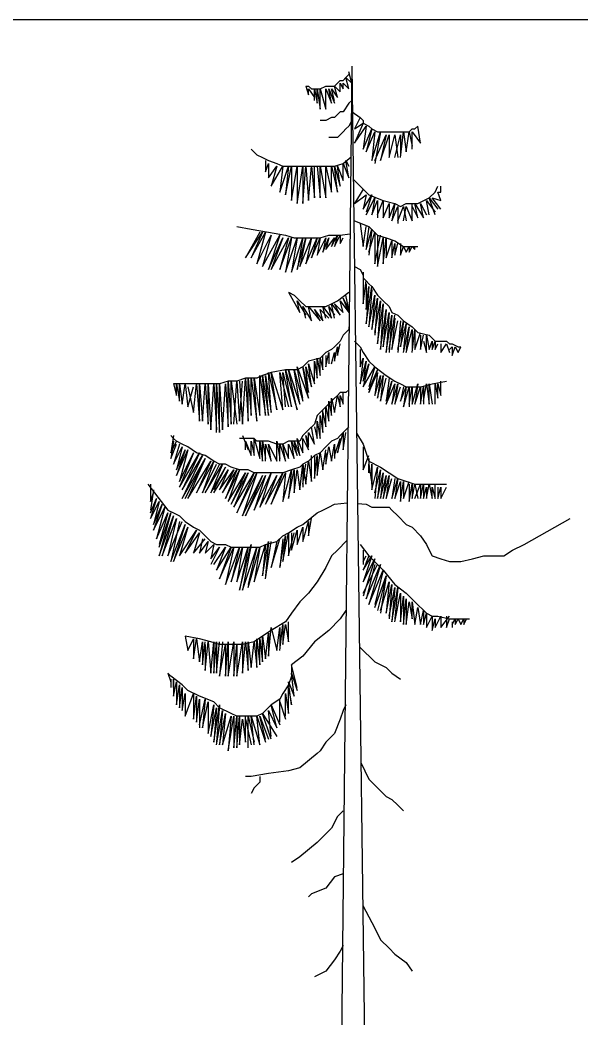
# Model space of a CAD drawing. Header units: millimetres. Extents: x 577 to 2337, y 236 to 943.
# Drawn here: x 821.59 to 825.11, y 705.41 to 711.68 of the extents above; entities that cross this region are included whole.
import ezdxf

# ---------------------------------------------------------------- set-up
doc = ezdxf.new("R2010")
doc.units = ezdxf.units.MM
doc.header["$LTSCALE"] = 0.01
doc.linetypes.add('SOLID_LINE', pattern=[0])
doc.layers.add('06-Furn', color=4, linetype='Continuous')

# ---------------------------------------------------------------- blocks, each defined once
blk = doc.blocks.new('Tree 09')
at = {"layer": '06-Furn', "color": 34, "linetype": 'SOLID_LINE'}
for p, q in [((944.46, 649.188), (944.324, 636.273)), ((944.46, 649.188), (944.631, 636.273)), ((944.358, 649.018), (944.392, 649.052)), ((944.392, 649.052), (944.426, 649.086)), ((943.914, 648.95), (943.948, 648.95)), ((943.948, 648.95), (943.983, 648.916)), ((944.085, 648.916), (944.153, 648.95)), ((944.153, 648.95), (944.187, 648.95)), ((944.187, 648.95), (944.221, 648.95)), ((944.221, 648.95), (944.255, 648.95)), ((944.255, 648.95), (944.29, 648.984)), ((944.29, 648.984), (944.324, 649.018)), ((944.324, 649.018), (944.358, 649.018)), ((943.983, 648.916), (944.017, 648.916)), ((944.017, 648.916), (944.051, 648.916)), ((944.051, 648.916), (944.085, 648.916)), ((944.426, 648.746), (944.358, 648.645)), ((944.46, 648.78), (944.426, 648.746)), ((944.221, 648.577), (944.153, 648.543)), ((944.255, 648.577), (944.221, 648.577)), ((944.29, 648.611), (944.255, 648.577)), ((944.324, 648.645), (944.29, 648.611)), ((944.358, 648.645), (944.324, 648.645)), ((944.467, 648.645), (944.562, 648.577)), ((944.562, 648.577), (944.596, 648.543)), ((944.153, 648.543), (944.119, 648.543)), ((944.426, 648.475), (944.392, 648.441)), ((944.46, 648.543), (944.426, 648.475)), ((944.596, 648.543), (944.596, 648.509)), ((944.596, 648.509), (944.665, 648.475)), ((944.665, 648.475), (944.699, 648.441)), ((945.21, 648.441), (945.244, 648.475)), ((944.221, 648.339), (944.187, 648.339)), ((944.255, 648.339), (944.221, 648.339)), ((944.29, 648.339), (944.255, 648.339)), ((944.324, 648.373), (944.29, 648.339)), ((944.358, 648.407), (944.324, 648.373)), ((944.392, 648.441), (944.358, 648.407)), ((944.699, 648.441), (944.767, 648.407)), ((944.767, 648.407), (944.801, 648.407)), ((944.801, 648.407), (944.869, 648.407)), ((944.869, 648.407), (944.937, 648.407)), ((944.937, 648.407), (945.006, 648.407)), ((945.006, 648.407), (945.04, 648.407)), ((945.04, 648.407), (945.142, 648.407)), ((945.142, 648.407), (945.176, 648.441)), ((945.176, 648.441), (945.21, 648.441)), ((943.266, 648.203), (943.335, 648.135)), ((943.335, 648.135), (943.403, 648.101)), ((943.403, 648.101), (943.471, 648.067)), ((944.358, 648.033), (944.452, 648.111)), ((943.471, 648.067), (943.573, 648.033)), ((943.573, 648.033), (943.642, 647.999)), ((943.642, 647.999), (943.744, 647.999)), ((943.744, 647.999), (943.812, 647.999)), ((943.812, 647.999), (943.88, 647.999)), ((943.88, 647.999), (944.051, 647.999)), ((944.051, 647.999), (944.187, 647.999)), ((944.187, 647.999), (944.255, 647.999)), ((944.255, 647.999), (944.358, 648.033)), ((944.392, 648.067), (944.426, 647.999)), ((944.478, 647.844), (944.665, 647.659)), ((945.449, 647.693), (945.483, 647.761)), ((944.665, 647.659), (944.835, 647.591)), ((945.381, 647.625), (945.449, 647.693)), ((944.835, 647.591), (944.972, 647.557)), ((944.972, 647.557), (945.04, 647.523)), ((945.04, 647.523), (945.108, 647.557)), ((945.108, 647.557), (945.244, 647.557)), ((945.244, 647.557), (945.381, 647.625)), ((943.096, 647.285), (943.266, 647.251)), ((944.494, 647.353), (944.665, 647.285)), ((944.665, 647.285), (944.767, 647.183)), ((943.266, 647.251), (943.471, 647.217)), ((943.471, 647.217), (943.676, 647.183)), ((943.676, 647.183), (943.778, 647.149)), ((944.085, 647.149), (944.187, 647.183)), ((944.187, 647.183), (944.324, 647.183)), ((944.324, 647.183), (944.439, 647.198)), ((944.767, 647.183), (944.869, 647.149)), ((943.778, 647.149), (943.914, 647.149)), ((943.914, 647.149), (944.085, 647.149)), ((944.869, 647.149), (944.972, 647.115)), ((944.972, 647.115), (945.074, 647.047)), ((945.074, 647.047), (945.176, 647.047)), ((945.176, 647.047), (945.244, 647.047)), ((944.494, 646.809), (944.562, 646.775)), ((944.562, 646.775), (944.596, 646.707)), ((944.596, 646.707), (944.596, 646.673)), ((944.596, 646.673), (944.631, 646.639)), ((944.631, 646.639), (944.665, 646.605)), ((944.665, 646.605), (944.699, 646.571)), ((944.699, 646.571), (944.767, 646.469)), ((943.71, 646.503), (943.778, 646.469)), ((943.778, 646.469), (943.846, 646.401)), ((944.29, 646.401), (944.426, 646.503)), ((944.767, 646.469), (944.835, 646.401)), ((943.846, 646.401), (943.914, 646.333)), ((943.914, 646.333), (943.983, 646.333)), ((943.983, 646.333), (944.085, 646.333)), ((944.085, 646.333), (944.153, 646.333)), ((944.153, 646.333), (944.221, 646.367)), ((944.221, 646.367), (944.29, 646.401)), ((944.835, 646.401), (944.903, 646.333)), ((944.903, 646.333), (944.937, 646.265)), ((944.937, 646.265), (945.006, 646.231)), ((945.006, 646.231), (945.074, 646.163)), ((944.426, 646.095), (944.426, 646.061)), ((945.074, 646.163), (945.176, 646.095)), ((945.176, 646.095), (945.244, 646.027)), ((944.358, 645.993), (944.324, 645.925)), ((944.392, 646.027), (944.358, 645.993)), ((944.426, 646.061), (944.392, 646.027)), ((945.244, 646.027), (945.381, 645.993)), ((945.381, 645.993), (945.449, 645.925)), ((944.255, 645.857), (944.221, 645.823)), ((944.29, 645.891), (944.255, 645.857)), ((944.324, 645.925), (944.29, 645.891)), ((944.494, 645.925), (944.562, 645.857)), ((944.562, 645.857), (944.596, 645.789)), ((945.449, 645.925), (945.483, 645.925)), ((945.483, 645.925), (945.585, 645.925)), ((945.585, 645.925), (945.619, 645.891)), ((945.619, 645.891), (945.654, 645.891)), ((945.654, 645.891), (945.722, 645.857)), ((945.722, 645.857), (945.756, 645.857)), ((944.119, 645.755), (944.085, 645.721)), ((944.153, 645.789), (944.119, 645.755)), ((944.221, 645.823), (944.153, 645.789)), ((944.596, 645.789), (944.665, 645.687)), ((943.88, 645.619), (943.812, 645.585)), ((943.948, 645.687), (943.88, 645.619)), ((944.085, 645.721), (943.948, 645.687)), ((944.665, 645.687), (944.733, 645.619)), ((944.733, 645.619), (944.869, 645.518)), ((943.403, 645.518), (943.335, 645.484)), ((943.505, 645.552), (943.403, 645.518)), ((943.676, 645.585), (943.505, 645.552)), ((943.812, 645.585), (943.676, 645.585)), ((944.869, 645.518), (944.972, 645.45)), ((942.38, 645.416), (942.346, 645.416)), ((942.482, 645.416), (942.38, 645.416)), ((942.516, 645.416), (942.482, 645.416)), ((942.653, 645.416), (942.516, 645.416)), ((942.687, 645.416), (942.653, 645.416)), ((942.755, 645.416), (942.687, 645.416)), ((942.823, 645.416), (942.755, 645.416)), ((942.891, 645.416), (942.823, 645.416)), ((942.994, 645.45), (942.891, 645.416)), ((943.096, 645.45), (942.994, 645.45)), ((943.198, 645.484), (943.096, 645.45)), ((943.266, 645.484), (943.198, 645.484)), ((943.335, 645.484), (943.266, 645.484)), ((944.972, 645.45), (945.04, 645.416)), ((945.04, 645.416), (945.108, 645.382)), ((945.108, 645.382), (945.278, 645.382)), ((945.278, 645.382), (945.415, 645.416)), ((945.415, 645.416), (945.585, 645.45)), ((944.29, 645.28), (944.255, 645.246)), ((944.324, 645.314), (944.29, 645.28)), ((944.392, 645.314), (944.324, 645.314)), ((944.426, 645.348), (944.392, 645.314)), ((944.153, 645.144), (944.085, 645.076)), ((944.221, 645.212), (944.153, 645.144)), ((944.255, 645.246), (944.221, 645.212)), ((944.051, 645.042), (944.017, 644.94)), ((944.085, 645.076), (944.051, 645.042)), ((944.017, 644.94), (943.948, 644.872)), ((944.426, 644.906), (944.392, 644.872)), ((942.346, 644.77), (942.312, 644.804)), ((943.88, 644.804), (943.846, 644.736)), ((943.948, 644.872), (943.88, 644.804)), ((944.324, 644.804), (944.29, 644.77)), ((944.358, 644.838), (944.324, 644.804)), ((944.392, 644.872), (944.358, 644.838)), ((944.518, 644.831), (944.596, 644.702)), ((942.38, 644.736), (942.346, 644.77)), ((942.448, 644.702), (942.38, 644.736)), ((942.516, 644.668), (942.448, 644.702)), ((942.619, 644.6), (942.516, 644.668)), ((943.198, 644.77), (943.13, 644.77)), ((943.301, 644.77), (943.198, 644.77)), ((943.335, 644.736), (943.301, 644.77)), ((943.403, 644.736), (943.335, 644.736)), ((943.471, 644.736), (943.403, 644.736)), ((943.573, 644.702), (943.471, 644.736)), ((943.642, 644.702), (943.573, 644.702)), ((943.71, 644.736), (943.642, 644.702)), ((943.778, 644.736), (943.71, 644.736)), ((943.846, 644.736), (943.778, 644.736)), ((944.153, 644.668), (944.085, 644.6)), ((944.221, 644.736), (944.153, 644.668)), ((944.29, 644.77), (944.221, 644.736)), ((944.596, 644.702), (944.665, 644.498)), ((942.721, 644.566), (942.619, 644.6)), ((942.823, 644.498), (942.721, 644.566)), ((944.017, 644.566), (943.948, 644.498)), ((944.085, 644.6), (944.017, 644.566)), ((942.891, 644.464), (942.823, 644.498)), ((942.96, 644.464), (942.891, 644.464)), ((943.028, 644.43), (942.96, 644.464)), ((943.13, 644.396), (943.028, 644.43)), ((943.846, 644.43), (943.744, 644.396)), ((943.88, 644.464), (943.846, 644.43)), ((943.948, 644.498), (943.88, 644.464)), ((944.665, 644.498), (944.801, 644.43)), ((944.801, 644.43), (945.006, 644.294)), ((943.232, 644.396), (943.13, 644.396)), ((943.301, 644.362), (943.232, 644.396)), ((943.403, 644.362), (943.301, 644.362)), ((943.471, 644.362), (943.403, 644.362)), ((943.573, 644.362), (943.471, 644.362)), ((943.642, 644.362), (943.573, 644.362)), ((943.744, 644.396), (943.642, 644.362)), ((942.039, 644.226), (942.278, 643.92)), ((945.006, 644.294), (945.21, 644.226)), ((945.21, 644.226), (945.313, 644.226)), ((945.313, 644.226), (945.449, 644.226)), ((945.449, 644.226), (945.585, 644.226)), ((944.187, 643.954), (944.255, 643.988)), ((944.255, 643.988), (944.405, 644.006)), ((944.529, 643.997), (944.631, 643.988)), ((944.631, 643.988), (944.699, 643.954)), ((942.278, 643.92), (942.346, 643.886)), ((942.346, 643.886), (942.414, 643.852)), ((942.414, 643.852), (942.482, 643.784)), ((943.88, 643.75), (944.051, 643.886)), ((944.051, 643.886), (944.119, 643.92)), ((944.119, 643.92), (944.187, 643.954)), ((944.699, 643.954), (944.835, 643.954)), ((944.835, 643.954), (944.903, 643.954)), ((944.903, 643.954), (944.937, 643.92)), ((944.937, 643.92), (945.006, 643.852)), ((945.006, 643.852), (945.108, 643.75)), ((942.482, 643.784), (942.584, 643.716)), ((943.812, 643.716), (943.88, 643.75)), ((945.108, 643.75), (945.176, 643.716)), ((946.506, 643.512), (947.052, 643.818)), ((942.584, 643.716), (942.653, 643.682)), ((942.653, 643.682), (942.721, 643.614)), ((942.721, 643.614), (942.789, 643.546)), ((943.573, 643.546), (943.642, 643.614)), ((943.642, 643.614), (943.71, 643.648)), ((943.71, 643.648), (943.812, 643.716)), ((945.176, 643.716), (945.278, 643.614)), ((945.278, 643.614), (945.347, 643.512)), ((942.789, 643.546), (942.857, 643.512)), ((942.857, 643.512), (942.96, 643.512)), ((942.96, 643.512), (943.028, 643.478)), ((943.369, 643.478), (943.437, 643.512)), ((943.437, 643.512), (943.573, 643.546)), ((944.401, 643.557), (944.29, 643.444)), ((944.562, 643.512), (944.665, 643.376)), ((945.347, 643.512), (945.381, 643.444)), ((946.37, 643.444), (946.506, 643.512)), ((943.028, 643.478), (943.13, 643.478)), ((943.13, 643.478), (943.198, 643.478)), ((943.198, 643.478), (943.301, 643.478)), ((943.301, 643.478), (943.369, 643.478)), ((944.221, 643.376), (944.153, 643.24)), ((944.29, 643.444), (944.221, 643.376)), ((944.665, 643.376), (944.767, 643.274)), ((945.381, 643.444), (945.415, 643.376)), ((945.415, 643.376), (945.517, 643.342)), ((945.892, 643.342), (946.029, 643.376)), ((946.029, 643.376), (946.131, 643.376)), ((946.131, 643.376), (946.267, 643.376)), ((946.267, 643.376), (946.37, 643.444)), ((944.767, 643.274), (944.835, 643.206)), ((945.517, 643.342), (945.619, 643.308)), ((945.619, 643.308), (945.756, 643.308)), ((945.756, 643.308), (945.892, 643.342)), ((944.153, 643.24), (944.051, 643.07)), ((944.835, 643.206), (944.972, 643.036)), ((944.051, 643.07), (943.948, 642.934)), ((944.972, 643.036), (945.108, 642.934)), ((943.948, 642.934), (943.846, 642.832)), ((945.108, 642.934), (945.21, 642.832)), ((943.846, 642.832), (943.744, 642.696)), ((945.21, 642.832), (945.347, 642.696)), ((943.744, 642.696), (943.676, 642.594)), ((944.392, 642.73), (944.324, 642.628)), ((945.347, 642.696), (945.415, 642.662)), ((945.415, 642.662), (945.483, 642.662)), ((945.483, 642.662), (945.619, 642.628)), ((943.676, 642.594), (943.505, 642.492)), ((944.324, 642.628), (944.187, 642.492)), ((945.619, 642.628), (945.756, 642.628)), ((945.756, 642.628), (945.858, 642.628)), ((942.653, 642.391), (942.482, 642.425)), ((943.403, 642.425), (943.301, 642.357)), ((943.505, 642.492), (943.403, 642.425)), ((944.187, 642.492), (944.017, 642.357)), ((942.789, 642.357), (942.653, 642.391)), ((942.891, 642.323), (942.789, 642.357)), ((942.994, 642.323), (942.891, 642.323)), ((943.096, 642.323), (942.994, 642.323)), ((943.164, 642.323), (943.096, 642.323)), ((943.301, 642.357), (943.164, 642.323)), ((944.017, 642.357), (943.88, 642.187)), ((943.88, 642.187), (943.744, 642.085)), ((944.562, 642.289), (944.733, 642.119)), ((943.744, 642.085), (943.744, 641.949)), ((944.733, 642.119), (944.869, 642.051)), ((942.312, 641.949), (942.278, 641.983)), ((942.448, 641.847), (942.312, 641.949)), ((943.744, 641.949), (943.71, 641.847)), ((944.869, 642.051), (944.937, 641.983)), ((944.937, 641.983), (945.04, 641.915)), ((942.516, 641.779), (942.448, 641.847)), ((943.71, 641.847), (943.642, 641.745)), ((942.653, 641.711), (942.516, 641.779)), ((942.823, 641.643), (942.653, 641.711)), ((943.642, 641.745), (943.607, 641.677)), ((942.891, 641.575), (942.823, 641.643)), ((943.505, 641.609), (943.403, 641.507)), ((943.607, 641.677), (943.505, 641.609)), ((943.028, 641.507), (942.891, 641.575)), ((943.096, 641.473), (943.028, 641.507)), ((943.164, 641.473), (943.096, 641.473)), ((943.335, 641.473), (943.164, 641.473)), ((943.403, 641.507), (943.335, 641.473)), ((944.358, 641.541), (944.324, 641.439)), ((944.324, 641.439), (944.255, 641.269)), ((944.255, 641.269), (944.153, 641.167)), ((944.153, 641.167), (944.085, 641.065)), ((944.051, 641.031), (943.846, 640.861)), ((944.085, 641.065), (944.051, 641.031)), ((944.569, 640.926), (944.665, 640.725)), ((943.266, 640.759), (943.198, 640.759)), ((943.471, 640.793), (943.266, 640.759)), ((943.369, 640.759), (943.369, 640.691)), ((943.71, 640.827), (943.471, 640.793)), ((943.846, 640.861), (943.71, 640.827)), ((943.369, 640.691), (943.301, 640.623)), ((944.665, 640.725), (944.767, 640.623)), ((943.301, 640.623), (943.266, 640.555)), ((944.767, 640.623), (944.869, 640.521)), ((944.869, 640.521), (944.937, 640.487)), ((944.937, 640.487), (945.006, 640.419)), ((945.006, 640.419), (945.074, 640.351)), ((944.358, 640.351), (944.29, 640.283)), ((944.29, 640.283), (944.221, 640.147)), ((944.221, 640.147), (944.051, 639.977)), ((944.051, 639.977), (943.846, 639.807)), ((943.846, 639.807), (943.744, 639.739)), ((944.358, 639.603), (944.255, 639.569)), ((944.255, 639.569), (944.153, 639.433)), ((943.983, 639.366), (943.948, 639.332)), ((944.153, 639.433), (943.983, 639.366)), ((944.591, 639.228), (944.665, 639.094)), ((944.665, 639.094), (944.733, 638.958)), ((944.733, 638.958), (944.801, 638.822)), ((944.358, 638.754), (944.324, 638.686)), ((944.801, 638.822), (944.903, 638.72)), ((944.324, 638.686), (944.255, 638.584)), ((944.903, 638.72), (944.972, 638.652)), ((944.972, 638.652), (945.108, 638.55)), ((944.255, 638.584), (944.153, 638.448)), ((945.108, 638.55), (945.176, 638.448)), ((944.153, 638.448), (944.017, 638.38))]:
    blk.add_line(p, q, dxfattribs=at)
at = {"layer": '06-Furn', "color": 88, "linetype": 'SOLID_LINE'}
for p, q in [((944.426, 648.916), (944.392, 649.052)), ((944.392, 649.052), (944.46, 648.984)), ((944.46, 648.984), (944.426, 649.12)), ((943.914, 648.95), (943.948, 648.848)), ((944.29, 648.814), (944.255, 648.95)), ((944.255, 648.95), (944.324, 648.882)), ((944.324, 648.882), (944.324, 648.984)), ((944.324, 648.984), (944.358, 648.916)), ((944.358, 648.916), (944.358, 648.984)), ((944.358, 648.984), (944.426, 648.916)), ((943.948, 648.848), (943.948, 648.916)), ((943.948, 648.916), (944.017, 648.814)), ((944.017, 648.78), (944.017, 648.916)), ((944.017, 648.916), (944.051, 648.746)), ((944.051, 648.746), (944.051, 648.916)), ((944.051, 648.916), (944.085, 648.678)), ((944.085, 648.678), (944.085, 648.916)), ((944.085, 648.916), (944.153, 648.678)), ((944.153, 648.678), (944.153, 648.916)), ((944.153, 648.916), (944.221, 648.746)), ((944.221, 648.746), (944.187, 648.916)), ((944.187, 648.916), (944.255, 648.746)), ((944.255, 648.78), (944.221, 648.916)), ((944.221, 648.916), (944.29, 648.814)), ((944.562, 648.577), (944.494, 648.441)), ((944.119, 648.543), (944.085, 648.543)), ((944.494, 648.441), (944.596, 648.509)), ((944.596, 648.509), (944.494, 648.271)), ((944.494, 648.271), (944.631, 648.475)), ((944.631, 648.475), (944.596, 648.203)), ((945.278, 648.271), (945.244, 648.475)), ((944.596, 648.203), (944.699, 648.441)), ((944.699, 648.441), (944.631, 648.169)), ((944.631, 648.169), (944.733, 648.407)), ((944.733, 648.407), (944.699, 648.067)), ((944.699, 648.067), (944.801, 648.407)), ((944.801, 648.407), (944.733, 648.033)), ((944.733, 648.067), (944.869, 648.373)), ((944.869, 648.373), (944.801, 648.067)), ((944.801, 648.067), (944.903, 648.373)), ((944.903, 648.373), (944.903, 648.101)), ((944.903, 648.101), (944.972, 648.373)), ((944.972, 648.373), (945.006, 648.101)), ((944.972, 648.101), (945.04, 648.373)), ((945.04, 648.101), (945.074, 648.407)), ((945.04, 648.373), (945.04, 648.135)), ((945.074, 648.407), (945.108, 648.169)), ((945.108, 648.169), (945.142, 648.407)), ((945.142, 648.407), (945.176, 648.237)), ((945.176, 648.203), (945.176, 648.407)), ((945.176, 648.407), (945.278, 648.271)), ((943.437, 648.067), (943.437, 647.931)), ((943.437, 647.931), (943.471, 648.033)), ((943.471, 648.033), (943.471, 647.863)), ((943.471, 647.863), (943.573, 647.999)), ((943.573, 647.999), (943.505, 647.761)), ((943.505, 647.761), (943.642, 647.999)), ((943.642, 647.999), (943.607, 647.693)), ((943.607, 647.693), (943.71, 647.999)), ((943.71, 647.999), (943.676, 647.659)), ((943.676, 647.659), (943.744, 647.999)), ((943.744, 647.999), (943.744, 647.591)), ((943.744, 647.591), (943.812, 647.999)), ((943.812, 647.999), (943.812, 647.557)), ((943.812, 647.557), (943.88, 647.999)), ((943.88, 647.999), (943.88, 647.557)), ((943.88, 647.557), (943.914, 647.999)), ((943.914, 647.999), (943.948, 647.591)), ((943.948, 647.591), (943.983, 647.999)), ((943.983, 647.999), (944.017, 647.625)), ((944.017, 647.625), (944.017, 647.999)), ((944.051, 647.999), (944.085, 647.625)), ((944.085, 647.625), (944.085, 647.999)), ((944.085, 647.999), (944.153, 647.625)), ((944.153, 647.625), (944.153, 647.999)), ((944.153, 647.999), (944.221, 647.693)), ((944.221, 647.693), (944.221, 647.999)), ((944.221, 647.999), (944.29, 647.693)), ((944.29, 647.693), (944.255, 647.999)), ((944.255, 647.999), (944.324, 647.761)), ((944.324, 647.761), (944.29, 647.999)), ((944.29, 647.999), (944.358, 647.829)), ((944.358, 647.829), (944.358, 648.033)), ((944.358, 648.033), (944.426, 647.863)), ((944.426, 647.863), (944.392, 648.067)), ((945.517, 647.693), (945.517, 647.761)), ((944.596, 647.727), (944.494, 647.557)), ((944.494, 647.557), (944.631, 647.659)), ((944.631, 647.659), (944.596, 647.489)), ((944.596, 647.489), (944.699, 647.659)), ((944.699, 647.659), (944.631, 647.455)), ((945.517, 647.591), (945.483, 647.693)), ((945.483, 647.693), (945.517, 647.693)), ((944.631, 647.421), (944.733, 647.625)), ((944.733, 647.625), (944.699, 647.421)), ((944.699, 647.421), (944.767, 647.591)), ((944.767, 647.591), (944.767, 647.387)), ((944.767, 647.421), (944.835, 647.591)), ((944.835, 647.591), (944.835, 647.387)), ((944.835, 647.387), (944.903, 647.557)), ((944.903, 647.557), (944.903, 647.387)), ((944.903, 647.387), (944.972, 647.557)), ((944.972, 647.557), (944.937, 647.353)), ((944.937, 647.353), (945.006, 647.523)), ((945.006, 647.523), (945.006, 647.319)), ((945.006, 647.353), (945.074, 647.523)), ((945.074, 647.523), (945.108, 647.353)), ((945.074, 647.353), (945.108, 647.523)), ((945.108, 647.523), (945.176, 647.353)), ((945.176, 647.353), (945.176, 647.557)), ((945.176, 647.523), (945.244, 647.387)), ((945.244, 647.387), (945.21, 647.557)), ((945.21, 647.557), (945.313, 647.387)), ((945.313, 647.387), (945.278, 647.557)), ((945.278, 647.557), (945.347, 647.421)), ((945.381, 647.421), (945.347, 647.591)), ((945.347, 647.591), (945.449, 647.455)), ((945.449, 647.421), (945.381, 647.625)), ((945.381, 647.625), (945.483, 647.489)), ((945.517, 647.489), (945.415, 647.625)), ((945.415, 647.625), (945.517, 647.591)), ((944.562, 647.319), (944.596, 647.047)), ((944.596, 647.047), (944.631, 647.285)), ((944.665, 647.285), (944.631, 647.047)), ((943.369, 647.217), (943.198, 646.911)), ((943.198, 646.911), (943.403, 647.217)), ((943.403, 647.217), (943.266, 646.911)), ((943.266, 646.911), (943.437, 647.217)), ((943.437, 647.217), (943.335, 646.843)), ((943.335, 646.843), (943.505, 647.183)), ((943.505, 647.183), (943.403, 646.809)), ((943.403, 646.809), (943.607, 647.183)), ((943.607, 647.183), (943.471, 646.775)), ((944.221, 647.047), (944.29, 647.183)), ((944.29, 647.183), (944.255, 647.047)), ((944.255, 647.047), (944.324, 647.183)), ((944.324, 647.183), (944.324, 647.081)), ((944.631, 647.013), (944.699, 647.251)), ((944.699, 647.251), (944.665, 646.945)), ((944.665, 646.979), (944.733, 647.217)), ((944.733, 647.217), (944.733, 646.843)), ((944.733, 646.843), (944.801, 647.183)), ((944.767, 647.183), (944.767, 646.809)), ((943.471, 646.775), (943.642, 647.149)), ((943.642, 647.149), (943.505, 646.775)), ((943.505, 646.775), (943.71, 647.149)), ((943.71, 647.149), (943.607, 646.775)), ((943.607, 646.775), (943.744, 647.149)), ((943.744, 647.149), (943.676, 646.741)), ((943.676, 646.741), (943.812, 647.149)), ((943.812, 647.149), (943.744, 646.741)), ((943.744, 646.741), (943.88, 647.149)), ((943.88, 647.149), (943.812, 646.775)), ((943.812, 646.775), (943.914, 647.149)), ((943.914, 647.149), (943.846, 646.809)), ((943.846, 646.809), (943.983, 647.149)), ((943.983, 647.149), (943.914, 646.843)), ((943.914, 646.843), (944.051, 647.149)), ((944.051, 647.149), (943.983, 646.911)), ((943.983, 646.911), (944.085, 647.149)), ((944.085, 647.149), (944.051, 646.945)), ((944.051, 646.945), (944.153, 647.149)), ((944.153, 647.149), (944.119, 646.979)), ((944.119, 646.979), (944.187, 647.149)), ((944.187, 647.149), (944.153, 647.013)), ((944.153, 647.013), (944.255, 647.149)), ((944.255, 647.149), (944.221, 647.047)), ((944.324, 647.081), (944.358, 647.149)), ((944.767, 646.809), (944.835, 647.149)), ((944.835, 647.149), (944.835, 646.843)), ((944.835, 646.843), (944.869, 647.149)), ((944.869, 647.149), (944.869, 646.911)), ((944.869, 646.911), (944.937, 647.115)), ((944.937, 647.115), (944.937, 646.911)), ((944.937, 646.911), (944.972, 647.081)), ((944.972, 647.081), (944.972, 646.945)), ((944.972, 646.945), (945.006, 647.081)), ((945.04, 647.081), (945.04, 646.945)), ((945.04, 646.945), (945.074, 647.047)), ((945.074, 647.047), (945.108, 646.979)), ((945.108, 646.979), (945.142, 647.047)), ((945.142, 647.047), (945.142, 646.979)), ((945.142, 646.979), (945.176, 647.047)), ((945.176, 647.047), (945.21, 647.013)), ((945.21, 647.013), (945.21, 647.047)), ((944.596, 646.741), (944.596, 646.367)), ((944.596, 646.367), (944.631, 646.639)), ((944.631, 646.605), (944.631, 646.299)), ((944.631, 646.299), (944.665, 646.571)), ((944.665, 646.571), (944.631, 646.129)), ((944.631, 646.129), (944.699, 646.571)), ((943.71, 646.503), (943.846, 646.265)), ((944.426, 646.299), (944.392, 646.469)), ((944.699, 646.537), (944.665, 646.095)), ((944.665, 646.095), (944.733, 646.469)), ((944.733, 646.469), (944.699, 646.061)), ((943.846, 646.265), (943.812, 646.401)), ((943.812, 646.401), (943.914, 646.231)), ((943.914, 646.197), (943.88, 646.333)), ((943.88, 646.333), (943.983, 646.163)), ((943.983, 646.163), (943.948, 646.333)), ((943.948, 646.333), (944.085, 646.163)), ((944.153, 646.197), (944.119, 646.333)), ((944.119, 646.333), (944.221, 646.197)), ((944.221, 646.197), (944.187, 646.333)), ((944.187, 646.333), (944.255, 646.231)), ((944.255, 646.197), (944.221, 646.367)), ((944.221, 646.367), (944.324, 646.231)), ((944.324, 646.231), (944.255, 646.367)), ((944.255, 646.367), (944.358, 646.265)), ((944.358, 646.265), (944.324, 646.401)), ((944.324, 646.401), (944.426, 646.265)), ((944.426, 646.265), (944.358, 646.435)), ((944.358, 646.435), (944.426, 646.299)), ((944.699, 646.061), (944.767, 646.435)), ((944.767, 646.435), (944.733, 645.993)), ((944.733, 646.027), (944.801, 646.401)), ((944.801, 646.401), (944.767, 645.891)), ((944.767, 645.891), (944.835, 646.367)), ((944.835, 646.367), (944.801, 645.823)), ((944.085, 646.163), (944.017, 646.299)), ((944.017, 646.299), (944.119, 646.163)), ((944.119, 646.163), (944.085, 646.299)), ((944.085, 646.299), (944.187, 646.197)), ((944.801, 645.823), (944.869, 646.299)), ((944.869, 646.299), (944.835, 645.857)), ((944.835, 645.857), (944.903, 646.265)), ((944.903, 646.265), (944.869, 645.789)), ((944.869, 645.789), (944.937, 646.231)), ((944.937, 646.231), (944.903, 645.789)), ((944.903, 645.823), (944.972, 646.231)), ((944.972, 646.197), (944.937, 645.823)), ((944.937, 645.823), (945.006, 646.163)), ((945.04, 646.163), (945.006, 645.789)), ((945.006, 645.823), (945.074, 646.163)), ((945.074, 646.163), (945.04, 645.857)), ((945.04, 645.857), (945.108, 646.129)), ((945.108, 646.129), (945.074, 645.823)), ((945.074, 645.789), (945.142, 646.095)), ((945.142, 646.095), (945.108, 645.823)), ((945.108, 645.789), (945.176, 646.061)), ((945.176, 646.061), (945.176, 645.823)), ((945.176, 645.789), (945.21, 646.061)), ((945.21, 646.061), (945.21, 645.823)), ((945.21, 645.823), (945.278, 646.027)), ((945.278, 645.993), (945.278, 645.823)), ((945.278, 645.823), (945.313, 645.993)), ((945.347, 645.789), (945.347, 645.993)), ((945.347, 645.993), (945.381, 645.823)), ((944.255, 645.687), (944.29, 645.857)), ((944.29, 645.755), (944.324, 645.891)), ((944.29, 645.857), (944.29, 645.755)), ((945.313, 645.925), (945.347, 645.789)), ((945.381, 645.823), (945.415, 645.925)), ((945.415, 645.925), (945.415, 645.823)), ((945.415, 645.823), (945.449, 645.925)), ((945.449, 645.925), (945.449, 645.823)), ((945.449, 645.823), (945.483, 645.891)), ((945.517, 645.891), (945.517, 645.789)), ((945.517, 645.789), (945.585, 645.891)), ((945.585, 645.891), (945.619, 645.789)), ((945.619, 645.823), (945.654, 645.857)), ((945.654, 645.857), (945.654, 645.755)), ((945.654, 645.755), (945.688, 645.857)), ((945.688, 645.857), (945.722, 645.789)), ((945.722, 645.789), (945.756, 645.857)), ((944.119, 645.585), (944.119, 645.755)), ((944.153, 645.619), (944.187, 645.789)), ((944.153, 645.755), (944.153, 645.619)), ((944.187, 645.789), (944.187, 645.653)), ((944.221, 645.653), (944.255, 645.789)), ((944.255, 645.789), (944.255, 645.687)), ((944.562, 645.823), (944.562, 645.619)), ((943.88, 645.246), (943.812, 645.619)), ((943.812, 645.619), (943.948, 645.246)), ((943.948, 645.246), (943.88, 645.619)), ((943.88, 645.619), (943.948, 645.314)), ((943.948, 645.314), (943.914, 645.619)), ((943.914, 645.619), (943.983, 645.382)), ((943.983, 645.382), (943.948, 645.653)), ((943.948, 645.653), (944.017, 645.416)), ((944.017, 645.45), (944.017, 645.687)), ((944.017, 645.687), (944.051, 645.484)), ((944.051, 645.484), (944.051, 645.721)), ((944.051, 645.721), (944.085, 645.518)), ((944.085, 645.518), (944.085, 645.721)), ((944.085, 645.721), (944.119, 645.585)), ((944.562, 645.619), (944.596, 645.721)), ((944.596, 645.721), (944.562, 645.416)), ((944.562, 645.416), (944.631, 645.687)), ((944.631, 645.687), (944.596, 645.45)), ((944.596, 645.45), (944.665, 645.653)), ((944.665, 645.653), (944.596, 645.382)), ((944.596, 645.382), (944.733, 645.619)), ((944.733, 645.619), (944.665, 645.382)), ((943.369, 645.042), (943.369, 645.518)), ((943.369, 645.518), (943.437, 645.042)), ((943.437, 645.042), (943.403, 645.518)), ((943.403, 645.518), (943.471, 645.042)), ((943.471, 645.042), (943.437, 645.518)), ((943.437, 645.518), (943.505, 645.076)), ((943.505, 645.076), (943.471, 645.552)), ((943.471, 645.552), (943.573, 645.11)), ((943.573, 645.11), (943.505, 645.552)), ((943.505, 645.552), (943.642, 645.11)), ((943.642, 645.11), (943.607, 645.552)), ((943.607, 645.552), (943.71, 645.144)), ((943.676, 645.144), (943.642, 645.552)), ((943.642, 645.552), (943.744, 645.144)), ((943.744, 645.144), (943.676, 645.585)), ((943.676, 645.585), (943.812, 645.11)), ((943.812, 645.11), (943.71, 645.585)), ((943.71, 645.585), (943.846, 645.178)), ((943.846, 645.178), (943.778, 645.585)), ((943.778, 645.585), (943.88, 645.212)), ((944.665, 645.348), (944.767, 645.585)), ((944.767, 645.585), (944.665, 645.314)), ((944.665, 645.314), (944.767, 645.552)), ((944.767, 645.552), (944.733, 645.28)), ((944.733, 645.28), (944.801, 645.518)), ((944.801, 645.518), (944.767, 645.246)), ((944.767, 645.246), (944.835, 645.518)), ((944.835, 645.518), (944.801, 645.212)), ((942.346, 645.416), (942.38, 645.28)), ((942.38, 645.28), (942.38, 645.416)), ((942.38, 645.416), (942.414, 645.212)), ((942.414, 645.212), (942.414, 645.416)), ((942.414, 645.416), (942.448, 645.178)), ((942.448, 645.178), (942.482, 645.416)), ((942.482, 645.416), (942.516, 645.144)), ((942.516, 645.144), (942.584, 645.382)), ((942.516, 645.382), (942.584, 645.076)), ((942.584, 645.076), (942.619, 645.416)), ((942.619, 645.416), (942.653, 644.974)), ((942.653, 644.974), (942.653, 645.416)), ((942.653, 645.416), (942.687, 644.974)), ((942.687, 644.974), (942.721, 645.416)), ((942.721, 645.416), (942.755, 644.94)), ((942.755, 644.94), (942.755, 645.416)), ((942.755, 645.416), (942.789, 644.872)), ((942.789, 644.872), (942.823, 645.416)), ((942.823, 645.416), (942.857, 644.872)), ((942.857, 644.838), (942.857, 645.416)), ((942.857, 645.416), (942.891, 644.838)), ((942.891, 644.838), (942.891, 645.416)), ((942.891, 645.416), (942.925, 644.872)), ((942.925, 644.872), (942.96, 645.416)), ((942.96, 645.416), (942.994, 644.906)), ((942.994, 644.906), (942.994, 645.45)), ((942.994, 645.45), (943.028, 644.94)), ((943.028, 644.94), (943.028, 645.45)), ((943.028, 645.45), (943.096, 644.94)), ((943.062, 644.94), (943.096, 645.45)), ((943.096, 645.45), (943.13, 644.974)), ((943.13, 644.974), (943.164, 645.45)), ((943.13, 645.45), (943.164, 644.94)), ((943.164, 644.94), (943.198, 645.484)), ((943.198, 645.484), (943.232, 644.974)), ((943.232, 644.974), (943.232, 645.484)), ((943.232, 645.484), (943.266, 645.042)), ((943.266, 645.042), (943.266, 645.484)), ((943.266, 645.484), (943.335, 644.974)), ((943.335, 644.974), (943.301, 645.484)), ((943.301, 645.484), (943.369, 645.042)), ((944.801, 645.212), (944.869, 645.484)), ((944.903, 645.484), (944.869, 645.212)), ((944.869, 645.212), (944.937, 645.45)), ((944.937, 645.45), (944.869, 645.178)), ((944.869, 645.178), (944.972, 645.416)), ((944.972, 645.416), (944.937, 645.178)), ((944.937, 645.178), (945.006, 645.416)), ((945.006, 645.416), (944.972, 645.178)), ((944.972, 645.178), (945.04, 645.382)), ((945.074, 645.382), (945.04, 645.212)), ((945.04, 645.212), (945.108, 645.382)), ((945.108, 645.382), (945.074, 645.144)), ((945.074, 645.144), (945.142, 645.382)), ((945.142, 645.382), (945.142, 645.144)), ((945.142, 645.178), (945.176, 645.382)), ((945.176, 645.178), (945.244, 645.416)), ((945.176, 645.382), (945.176, 645.178)), ((945.244, 645.416), (945.21, 645.178)), ((945.21, 645.178), (945.278, 645.382)), ((945.278, 645.382), (945.278, 645.178)), ((945.278, 645.178), (945.313, 645.382)), ((945.313, 645.212), (945.347, 645.416)), ((945.313, 645.382), (945.313, 645.178)), ((945.347, 645.416), (945.381, 645.178)), ((945.381, 645.178), (945.381, 645.416)), ((945.381, 645.416), (945.415, 645.178)), ((945.449, 645.178), (945.449, 645.416)), ((945.449, 645.416), (945.483, 645.246)), ((945.483, 645.246), (945.483, 645.416)), ((945.483, 645.416), (945.517, 645.28)), ((945.517, 645.28), (945.517, 645.45)), ((944.255, 645.076), (944.29, 645.28)), ((944.29, 645.28), (944.324, 645.144)), ((944.324, 645.144), (944.324, 645.28)), ((944.324, 645.28), (944.358, 645.178)), ((944.358, 645.178), (944.358, 645.314)), ((944.153, 644.906), (944.153, 645.144)), ((944.153, 645.144), (944.187, 644.974)), ((944.187, 644.974), (944.187, 645.212)), ((944.187, 645.212), (944.221, 645.042)), ((944.221, 645.042), (944.221, 645.246)), ((944.221, 645.246), (944.255, 645.076)), ((944.085, 644.77), (944.085, 645.042)), ((944.085, 645.042), (944.119, 644.838)), ((944.119, 644.838), (944.119, 645.11)), ((944.119, 645.076), (944.153, 644.906)), ((944.017, 644.702), (943.983, 644.906)), ((944.017, 644.906), (944.051, 644.77)), ((944.051, 644.77), (944.051, 644.974)), ((944.051, 644.974), (944.085, 644.77)), ((942.346, 644.804), (942.312, 644.6)), ((943.164, 644.804), (943.232, 644.634)), ((943.948, 644.634), (943.914, 644.804)), ((943.914, 644.804), (943.948, 644.702)), ((943.948, 644.668), (943.948, 644.838)), ((943.948, 644.838), (944.017, 644.702)), ((944.29, 644.6), (944.358, 644.838)), ((944.358, 644.838), (944.358, 644.634)), ((944.358, 644.634), (944.392, 644.838)), ((942.312, 644.6), (942.38, 644.736)), ((942.346, 644.736), (942.312, 644.532)), ((942.312, 644.532), (942.38, 644.702)), ((942.414, 644.702), (942.346, 644.464)), ((942.346, 644.464), (942.448, 644.668)), ((942.448, 644.668), (942.38, 644.396)), ((943.198, 644.634), (943.198, 644.736)), ((943.198, 644.736), (943.266, 644.566)), ((943.266, 644.566), (943.266, 644.736)), ((943.266, 644.736), (943.301, 644.566)), ((943.301, 644.566), (943.301, 644.77)), ((943.301, 644.77), (943.369, 644.532)), ((943.369, 644.532), (943.369, 644.736)), ((943.369, 644.736), (943.403, 644.498)), ((943.403, 644.498), (943.403, 644.736)), ((943.403, 644.736), (943.437, 644.532)), ((943.437, 644.498), (943.437, 644.702)), ((943.437, 644.702), (943.505, 644.498)), ((943.505, 644.498), (943.471, 644.702)), ((943.471, 644.702), (943.573, 644.498)), ((943.573, 644.498), (943.573, 644.736)), ((943.573, 644.736), (943.607, 644.532)), ((943.607, 644.498), (943.607, 644.702)), ((943.607, 644.702), (943.676, 644.498)), ((943.676, 644.498), (943.642, 644.702)), ((943.642, 644.702), (943.71, 644.532)), ((943.71, 644.532), (943.71, 644.702)), ((943.71, 644.702), (943.778, 644.532)), ((943.778, 644.532), (943.744, 644.736)), ((943.744, 644.736), (943.812, 644.566)), ((943.812, 644.566), (943.778, 644.736)), ((943.778, 644.736), (943.846, 644.566)), ((943.846, 644.566), (943.812, 644.77)), ((943.812, 644.77), (943.88, 644.6)), ((943.88, 644.6), (943.88, 644.77)), ((943.88, 644.77), (943.948, 644.634)), ((944.153, 644.464), (944.187, 644.668)), ((944.187, 644.668), (944.221, 644.498)), ((944.221, 644.498), (944.255, 644.702)), ((944.255, 644.566), (944.324, 644.77)), ((944.255, 644.702), (944.255, 644.532)), ((944.324, 644.77), (944.29, 644.6)), ((944.596, 644.668), (944.596, 644.396)), ((942.38, 644.396), (942.482, 644.634)), ((942.482, 644.634), (942.38, 644.328)), ((942.38, 644.328), (942.516, 644.634)), ((942.516, 644.634), (942.414, 644.26)), ((942.414, 644.26), (942.584, 644.6)), ((942.584, 644.6), (942.414, 644.192)), ((942.414, 644.192), (942.653, 644.6)), ((942.653, 644.6), (942.448, 644.158)), ((942.448, 644.158), (942.687, 644.566)), ((942.687, 644.566), (942.448, 644.056)), ((943.983, 644.26), (943.983, 644.566)), ((944.017, 644.566), (944.017, 644.294)), ((944.017, 644.294), (944.051, 644.566)), ((944.051, 644.328), (944.085, 644.6)), ((944.051, 644.566), (944.051, 644.328)), ((944.085, 644.6), (944.119, 644.396)), ((944.119, 644.396), (944.153, 644.634)), ((944.153, 644.6), (944.153, 644.464)), ((944.596, 644.396), (944.665, 644.566)), ((942.448, 644.056), (942.721, 644.532)), ((942.721, 644.532), (942.482, 644.056)), ((942.482, 644.056), (942.721, 644.532)), ((942.721, 644.532), (942.516, 644.056)), ((942.516, 644.056), (942.789, 644.498)), ((942.789, 644.498), (942.619, 644.124)), ((942.619, 644.124), (942.823, 644.498)), ((942.823, 644.498), (942.687, 644.124)), ((942.687, 644.124), (942.857, 644.464)), ((942.891, 644.464), (942.721, 644.124)), ((942.721, 644.124), (942.925, 644.464)), ((942.925, 644.464), (942.789, 644.124)), ((942.789, 644.124), (942.96, 644.43)), ((942.96, 644.43), (942.823, 644.158)), ((943.846, 644.158), (943.88, 644.464)), ((943.88, 644.464), (943.88, 644.192)), ((943.88, 644.226), (943.914, 644.464)), ((943.88, 644.464), (943.914, 644.226)), ((943.914, 644.226), (943.948, 644.498)), ((943.948, 644.498), (943.983, 644.26)), ((944.665, 644.532), (944.665, 644.362)), ((944.665, 644.362), (944.665, 644.464)), ((944.665, 644.464), (944.699, 644.226)), ((944.699, 644.226), (944.699, 644.464)), ((944.699, 644.464), (944.699, 644.158)), ((944.699, 644.158), (944.767, 644.43)), ((944.767, 644.43), (944.733, 644.056)), ((942.823, 644.124), (942.994, 644.396)), ((942.994, 644.396), (942.891, 644.158)), ((942.891, 644.158), (943.062, 644.396)), ((943.062, 644.396), (942.925, 644.124)), ((942.925, 644.124), (943.096, 644.396)), ((943.096, 644.396), (942.96, 644.056)), ((942.96, 644.056), (943.13, 644.396)), ((943.13, 644.396), (942.994, 644.022)), ((942.994, 644.022), (943.198, 644.362)), ((943.198, 644.362), (943.028, 643.988)), ((943.028, 643.988), (943.232, 644.362)), ((943.232, 644.362), (943.062, 643.954)), ((943.062, 643.954), (943.301, 644.362)), ((943.301, 644.362), (943.096, 643.886)), ((943.096, 643.886), (943.335, 644.362)), ((943.335, 644.362), (943.164, 643.852)), ((943.164, 643.852), (943.403, 644.328)), ((943.403, 644.328), (943.198, 643.852)), ((943.198, 643.852), (943.437, 644.328)), ((943.301, 643.92), (943.505, 644.362)), ((943.437, 644.328), (943.301, 643.92)), ((943.505, 644.362), (943.369, 643.954)), ((943.369, 643.954), (943.573, 644.328)), ((943.437, 643.988), (943.642, 644.362)), ((943.573, 644.328), (943.437, 643.988)), ((943.642, 644.362), (943.505, 643.988)), ((943.505, 643.988), (943.676, 644.362)), ((943.642, 644.022), (943.744, 644.396)), ((943.676, 644.362), (943.642, 644.022)), ((943.744, 644.396), (943.71, 644.056)), ((943.71, 644.056), (943.778, 644.396)), ((943.778, 644.396), (943.778, 644.124)), ((943.778, 644.124), (943.812, 644.396)), ((943.812, 644.396), (943.846, 644.158)), ((944.733, 644.124), (944.801, 644.396)), ((944.801, 644.396), (944.767, 644.056)), ((944.767, 644.056), (944.835, 644.362)), ((944.835, 644.362), (944.801, 644.056)), ((944.801, 644.056), (944.869, 644.328)), ((944.869, 644.328), (944.835, 644.056)), ((944.835, 644.056), (944.903, 644.328)), ((944.903, 644.328), (944.869, 644.056)), ((942.073, 644.226), (942.073, 644.022)), ((944.869, 644.056), (944.937, 644.294)), ((944.972, 644.294), (944.937, 644.056)), ((944.937, 644.056), (945.006, 644.294)), ((945.006, 644.294), (944.972, 644.056)), ((944.972, 644.056), (945.04, 644.26)), ((945.04, 644.26), (945.04, 644.022)), ((945.04, 644.022), (945.074, 644.26)), ((945.074, 644.26), (945.074, 644.056)), ((945.074, 644.056), (945.142, 644.26)), ((945.142, 644.226), (945.142, 644.022)), ((945.142, 644.022), (945.176, 644.226)), ((945.176, 644.226), (945.176, 644.056)), ((945.176, 644.056), (945.21, 644.226)), ((945.21, 644.226), (945.244, 644.056)), ((945.21, 644.056), (945.278, 644.226)), ((945.278, 644.226), (945.278, 644.056)), ((945.278, 644.056), (945.313, 644.226)), ((945.313, 644.226), (945.313, 644.056)), ((945.347, 644.056), (945.381, 644.226)), ((945.381, 644.226), (945.415, 644.056)), ((945.449, 644.056), (945.449, 644.226)), ((942.107, 644.158), (942.073, 643.92)), ((942.073, 644.022), (942.107, 644.124)), ((945.313, 644.056), (945.347, 644.192)), ((945.347, 644.192), (945.347, 644.056)), ((945.415, 644.056), (945.415, 644.192)), ((945.415, 644.192), (945.449, 644.056)), ((945.483, 644.192), (945.483, 644.056)), ((945.483, 644.056), (945.517, 644.192)), ((945.517, 644.192), (945.517, 644.056)), ((945.517, 644.056), (945.585, 644.192)), ((942.073, 643.886), (942.141, 644.056)), ((942.141, 644.056), (942.073, 643.818)), ((942.073, 643.818), (942.175, 644.022)), ((942.175, 644.022), (942.107, 643.75)), ((942.107, 643.75), (942.209, 643.988)), ((942.209, 643.988), (942.107, 643.682)), ((942.107, 643.682), (942.243, 643.954)), ((942.243, 643.954), (942.141, 643.58)), ((942.141, 643.58), (942.278, 643.886)), ((942.278, 643.886), (942.175, 643.512)), ((942.175, 643.478), (942.312, 643.886)), ((942.312, 643.886), (942.175, 643.376)), ((942.175, 643.376), (942.346, 643.852)), ((942.346, 643.852), (942.209, 643.376)), ((942.209, 643.376), (942.38, 643.818)), ((942.38, 643.818), (942.278, 643.376)), ((942.278, 643.376), (942.448, 643.784)), ((942.414, 643.784), (942.312, 643.308)), ((942.312, 643.308), (942.482, 643.75)), ((942.482, 643.75), (942.346, 643.308)), ((943.88, 643.546), (943.948, 643.784)), ((943.948, 643.614), (943.983, 643.818)), ((943.948, 643.784), (943.948, 643.614)), ((942.346, 643.308), (942.516, 643.716)), ((942.516, 643.716), (942.414, 643.376)), ((942.414, 643.376), (942.619, 643.682)), ((942.619, 643.682), (942.482, 643.41)), ((942.482, 643.41), (942.653, 643.648)), ((942.653, 643.648), (942.584, 643.41)), ((943.607, 643.24), (943.676, 643.614)), ((943.642, 643.308), (943.71, 643.648)), ((943.676, 643.614), (943.642, 643.308)), ((943.71, 643.648), (943.71, 643.376)), ((943.71, 643.376), (943.778, 643.648)), ((943.744, 643.444), (943.812, 643.682)), ((943.744, 643.648), (943.744, 643.444)), ((943.812, 643.512), (943.88, 643.716)), ((943.812, 643.682), (943.812, 643.512)), ((943.88, 643.716), (943.88, 643.546)), ((942.584, 643.41), (942.721, 643.58)), ((942.687, 643.58), (942.653, 643.41)), ((942.653, 643.41), (942.755, 643.546)), ((942.755, 643.546), (942.721, 643.41)), ((942.721, 643.41), (942.823, 643.512)), ((942.823, 643.512), (942.789, 643.342)), ((943.13, 642.968), (943.266, 643.512)), ((943.266, 643.512), (943.164, 642.968)), ((943.301, 643.07), (943.437, 643.512)), ((943.403, 643.138), (943.471, 643.546)), ((943.437, 643.512), (943.403, 643.138)), ((943.471, 643.546), (943.437, 643.138)), ((943.437, 643.104), (943.505, 643.546)), ((943.505, 643.24), (943.607, 643.58)), ((943.573, 643.546), (943.505, 643.24)), ((943.642, 643.58), (943.607, 643.24)), ((942.789, 643.342), (942.891, 643.478)), ((942.891, 643.478), (942.789, 643.274)), ((942.823, 643.274), (942.96, 643.478)), ((942.96, 643.478), (942.857, 643.206)), ((942.857, 643.206), (943.028, 643.478)), ((943.028, 643.478), (942.891, 643.104)), ((942.891, 643.104), (943.062, 643.478)), ((943.062, 643.478), (942.96, 643.036)), ((942.96, 643.036), (943.13, 643.478)), ((943.13, 643.478), (943.028, 643.07)), ((943.028, 643.07), (943.164, 643.478)), ((943.164, 643.478), (943.096, 643.07)), ((943.096, 643.07), (943.232, 643.478)), ((943.232, 643.478), (943.13, 642.968)), ((943.164, 642.968), (943.335, 643.478)), ((943.335, 643.478), (943.232, 643.036)), ((943.232, 643.002), (943.369, 643.478)), ((943.369, 643.478), (943.301, 643.07)), ((944.596, 643.444), (944.596, 643.274)), ((944.596, 643.308), (944.631, 643.376)), ((944.665, 643.376), (944.596, 643.206)), ((944.596, 643.206), (944.699, 643.376)), ((944.699, 643.376), (944.596, 643.07)), ((944.596, 643.07), (944.733, 643.342)), ((944.733, 643.342), (944.596, 642.9)), ((944.596, 642.934), (944.767, 643.274)), ((944.733, 643.274), (944.631, 642.866)), ((944.631, 642.866), (944.801, 643.274)), ((944.801, 643.274), (944.665, 642.798)), ((944.665, 642.798), (944.835, 643.206)), ((944.835, 643.206), (944.733, 642.798)), ((944.733, 642.764), (944.869, 643.138)), ((944.869, 643.138), (944.767, 642.73)), ((944.869, 643.138), (944.801, 642.696)), ((944.801, 642.73), (944.903, 643.07)), ((944.903, 643.07), (944.869, 642.696)), ((944.869, 642.696), (944.937, 643.036)), ((944.937, 643.036), (944.903, 642.628)), ((944.903, 642.662), (944.972, 643.002)), ((944.972, 643.002), (944.937, 642.594)), ((944.937, 642.594), (945.006, 643.002)), ((945.006, 643.002), (944.972, 642.628)), ((944.972, 642.594), (945.04, 642.934)), ((945.04, 642.934), (945.04, 642.594)), ((945.04, 642.594), (945.074, 642.9)), ((945.074, 642.9), (945.074, 642.56)), ((945.074, 642.56), (945.108, 642.866)), ((945.108, 642.866), (945.108, 642.56)), ((945.108, 642.56), (945.142, 642.832)), ((945.142, 642.832), (945.176, 642.628)), ((945.176, 642.628), (945.176, 642.832)), ((945.176, 642.832), (945.21, 642.56)), ((945.21, 642.56), (945.244, 642.764)), ((945.244, 642.764), (945.278, 642.56)), ((945.278, 642.56), (945.313, 642.73)), ((945.313, 642.73), (945.313, 642.56)), ((945.313, 642.56), (945.347, 642.696)), ((945.347, 642.696), (945.347, 642.526)), ((945.347, 642.526), (945.415, 642.662)), ((945.415, 642.662), (945.415, 642.492)), ((945.449, 642.526), (945.517, 642.662)), ((945.517, 642.662), (945.517, 642.526)), ((945.517, 642.526), (945.619, 642.662)), ((945.585, 642.662), (945.585, 642.526)), ((943.607, 642.255), (943.642, 642.56)), ((943.642, 642.56), (943.642, 642.323)), ((943.642, 642.323), (943.676, 642.56)), ((943.676, 642.56), (943.71, 642.357)), ((943.71, 642.357), (943.71, 642.594)), ((945.415, 642.492), (945.449, 642.628)), ((945.449, 642.628), (945.449, 642.526)), ((945.585, 642.526), (945.619, 642.628)), ((945.654, 642.56), (945.688, 642.628)), ((945.654, 642.594), (945.654, 642.526)), ((945.688, 642.628), (945.688, 642.56)), ((945.688, 642.56), (945.722, 642.628)), ((945.722, 642.628), (945.756, 642.56)), ((945.756, 642.56), (945.79, 642.628)), ((945.79, 642.628), (945.79, 642.56)), ((945.79, 642.56), (945.824, 642.628)), ((942.482, 642.425), (942.516, 642.255)), ((943.403, 642.119), (943.403, 642.425)), ((943.403, 642.425), (943.437, 642.153)), ((943.437, 642.153), (943.471, 642.459)), ((943.471, 642.187), (943.505, 642.526)), ((943.471, 642.459), (943.471, 642.187)), ((943.505, 642.526), (943.573, 642.255)), ((943.573, 642.255), (943.607, 642.526)), ((943.607, 642.526), (943.607, 642.289)), ((942.516, 642.255), (942.584, 642.391)), ((942.584, 642.391), (942.584, 642.153)), ((942.584, 642.153), (942.619, 642.391)), ((942.619, 642.391), (942.653, 642.119)), ((942.653, 642.119), (942.687, 642.357)), ((942.687, 642.357), (942.687, 642.085)), ((942.687, 642.085), (942.721, 642.357)), ((942.721, 642.017), (942.755, 642.357)), ((942.721, 642.323), (942.721, 642.017)), ((942.755, 642.357), (942.789, 641.983)), ((942.789, 641.983), (942.823, 642.357)), ((942.823, 642.357), (942.823, 641.983)), ((942.823, 641.983), (942.857, 642.357)), ((942.857, 642.357), (942.857, 641.983)), ((942.857, 641.983), (942.891, 642.357)), ((942.925, 642.357), (942.891, 641.949)), ((942.891, 641.949), (942.96, 642.323)), ((942.96, 641.949), (942.994, 642.357)), ((942.96, 642.323), (942.96, 641.949)), ((942.994, 642.357), (942.994, 641.949)), ((942.994, 641.949), (943.062, 642.357)), ((943.062, 642.357), (943.062, 641.949)), ((943.062, 641.949), (943.096, 642.323)), ((943.096, 641.949), (943.164, 642.357)), ((943.096, 642.323), (943.096, 641.949)), ((943.164, 642.357), (943.164, 641.983)), ((943.164, 641.983), (943.198, 642.357)), ((943.198, 642.357), (943.232, 642.017)), ((943.232, 642.017), (943.232, 642.357)), ((943.232, 642.357), (943.266, 642.051)), ((943.266, 642.051), (943.301, 642.357)), ((943.301, 642.357), (943.335, 642.051)), ((943.335, 642.051), (943.335, 642.391)), ((943.335, 642.391), (943.369, 642.085)), ((943.369, 642.085), (943.369, 642.391)), ((943.369, 642.391), (943.403, 642.119)), ((943.812, 641.813), (943.744, 642.085)), ((942.278, 641.983), (942.312, 641.881)), ((943.778, 641.711), (943.744, 641.983)), ((943.744, 641.983), (943.812, 641.779)), ((942.312, 641.881), (942.312, 641.915)), ((942.312, 641.915), (942.312, 641.813)), ((942.346, 641.813), (942.346, 641.915)), ((942.346, 641.915), (942.346, 641.711)), ((942.346, 641.711), (942.38, 641.881)), ((942.38, 641.881), (942.38, 641.609)), ((942.38, 641.609), (942.414, 641.847)), ((942.414, 641.847), (942.414, 641.575)), ((943.744, 641.609), (943.71, 641.881)), ((943.71, 641.881), (943.778, 641.711)), ((942.414, 641.575), (942.448, 641.813)), ((942.448, 641.813), (942.448, 641.541)), ((942.448, 641.541), (942.482, 641.745)), ((942.482, 641.745), (942.482, 641.473)), ((942.482, 641.473), (942.584, 641.745)), ((942.584, 641.745), (942.584, 641.439)), ((942.584, 641.439), (942.619, 641.711)), ((942.619, 641.711), (942.619, 641.405)), ((943.676, 641.473), (943.676, 641.745)), ((943.676, 641.745), (943.71, 641.507)), ((943.71, 641.507), (943.71, 641.813)), ((943.71, 641.813), (943.744, 641.609)), ((942.619, 641.405), (942.653, 641.677)), ((942.653, 641.677), (942.653, 641.337)), ((942.653, 641.371), (942.721, 641.677)), ((942.721, 641.677), (942.687, 641.337)), ((942.687, 641.337), (942.755, 641.643)), ((942.755, 641.643), (942.755, 641.269)), ((942.755, 641.269), (942.823, 641.609)), ((942.823, 641.609), (942.789, 641.235)), ((942.823, 641.167), (942.891, 641.609)), ((942.891, 641.609), (942.857, 641.167)), ((943.573, 641.337), (943.505, 641.609)), ((943.505, 641.609), (943.607, 641.371)), ((943.607, 641.405), (943.607, 641.677)), ((943.607, 641.643), (943.676, 641.439)), ((944.392, 641.609), (944.358, 641.541)), ((942.789, 641.235), (942.857, 641.575)), ((942.857, 641.575), (942.823, 641.167)), ((942.857, 641.133), (942.925, 641.541)), ((942.925, 641.541), (942.891, 641.133)), ((942.891, 641.133), (942.96, 641.507)), ((942.96, 641.507), (942.925, 641.133)), ((942.925, 641.133), (943.028, 641.473)), ((943.028, 641.473), (942.994, 641.065)), ((942.994, 641.065), (943.062, 641.473)), ((943.062, 641.473), (943.062, 641.099)), ((943.062, 641.099), (943.096, 641.473)), ((943.096, 641.473), (943.096, 641.099)), ((943.096, 641.099), (943.13, 641.473)), ((943.13, 641.473), (943.13, 641.133)), ((943.198, 641.167), (943.198, 641.473)), ((943.232, 641.099), (943.232, 641.473)), ((943.232, 641.473), (943.301, 641.167)), ((943.301, 641.133), (943.266, 641.473)), ((943.266, 641.473), (943.369, 641.133)), ((943.369, 641.133), (943.335, 641.473)), ((943.335, 641.473), (943.437, 641.167)), ((943.437, 641.201), (943.369, 641.473)), ((943.369, 641.473), (943.471, 641.201)), ((943.505, 641.201), (943.403, 641.507)), ((943.403, 641.507), (943.573, 641.235)), ((943.505, 641.235), (943.471, 641.541)), ((943.471, 641.541), (943.573, 641.337)), ((943.13, 641.133), (943.164, 641.439)), ((943.164, 641.439), (943.198, 641.167)), ((943.198, 641.439), (943.266, 641.133))]:
    blk.add_line(p, q, dxfattribs=at)

msp = doc.modelspace()

# ---------------------------------------------------------------- linework, layer by layer
at = {"layer": '06-Furn', "color": 5}
msp.add_lwpolyline([(809.981, 711.677), (809.981, 677.6067), (835.5136, 677.6067), (835.5136, 711.677)], close=True, dxfattribs=at)

# ---------------------------------------------------------------- block references
at = {"layer": '06-Furn', "color": 241, "xscale": 0.5291757736041518, "yscale": 0.5291757736041518, "zscale": 0.5291757736041518}
msp.add_blockref('Tree 09', (323.8857, 367.8532), dxfattribs=at)

doc.saveas('drawing.dxf')
